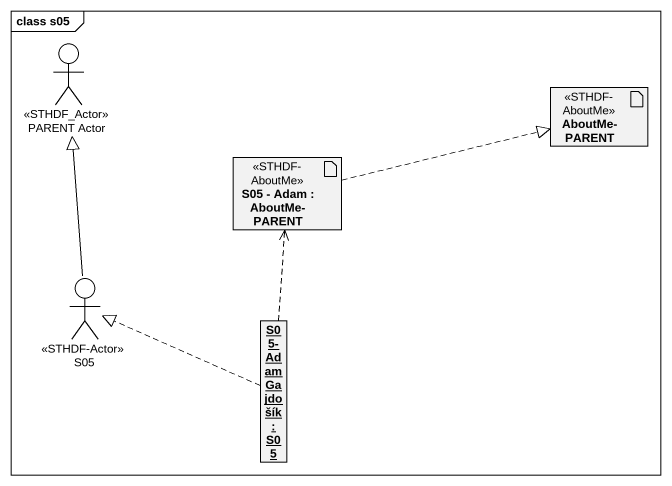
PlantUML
@startuml
mainframe class s05
allowmixing
hide circle
hide empty members
actor "PARENT Actor" as PARENT_Actor <<STHDF_Actor>>
artifact "AboutMe-PARENT" as AboutMe_PARENT <<STHDF-AboutMe>>
artifact "S05 - Adam : AboutMe-PARENT" as S05_Adam <<STHDF-AboutMe>>
actor S05 <<STHDF-Actor>>
object "S05-Adam Gajdošík : S05" as S05_Adam_Gajdošík
S05_Adam .right.|> AboutMe_PARENT
S05 -up-|> PARENT_Actor
S05_Adam_Gajdošík .up.> S05_Adam
S05_Adam_Gajdošík .left.|> S05
@enduml
